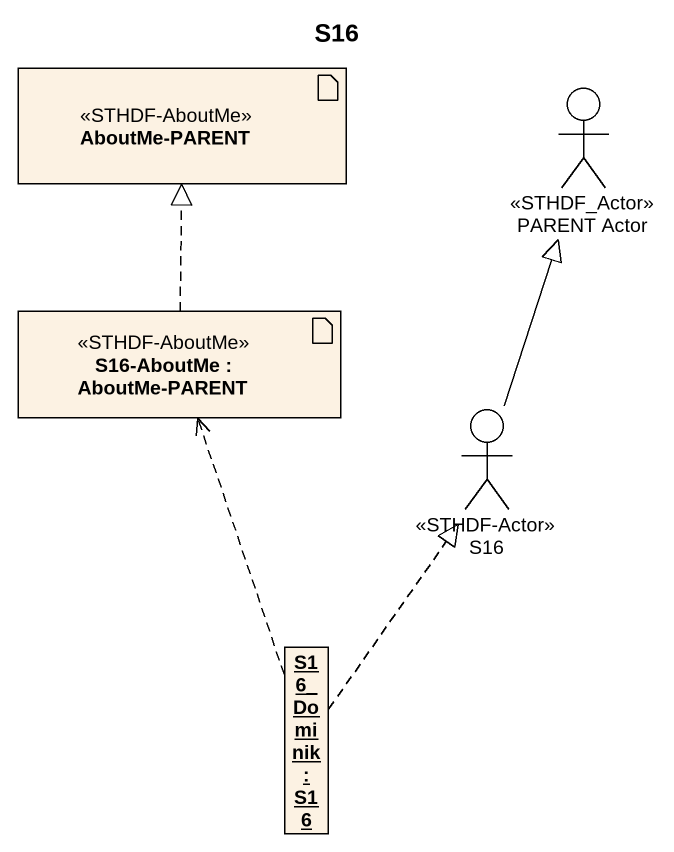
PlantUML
@startuml
title S16
allowmixing
hide circle
hide empty members
artifact "AboutMe-PARENT" as AboutMe_PARENT <<STHDF-AboutMe>>
actor "PARENT Actor" as PARENT_Actor <<STHDF_Actor>>
artifact "S16-AboutMe : AboutMe-PARENT" as S16_AboutMe <<STHDF-AboutMe>>
actor S16 <<STHDF-Actor>>
object "S16_Dominik : S16" as S16_Dominik
S16_AboutMe .up.|> AboutMe_PARENT
S16 -up-|> PARENT_Actor
S16_Dominik .up.> S16_AboutMe
S16_Dominik .up.|> S16
@enduml
